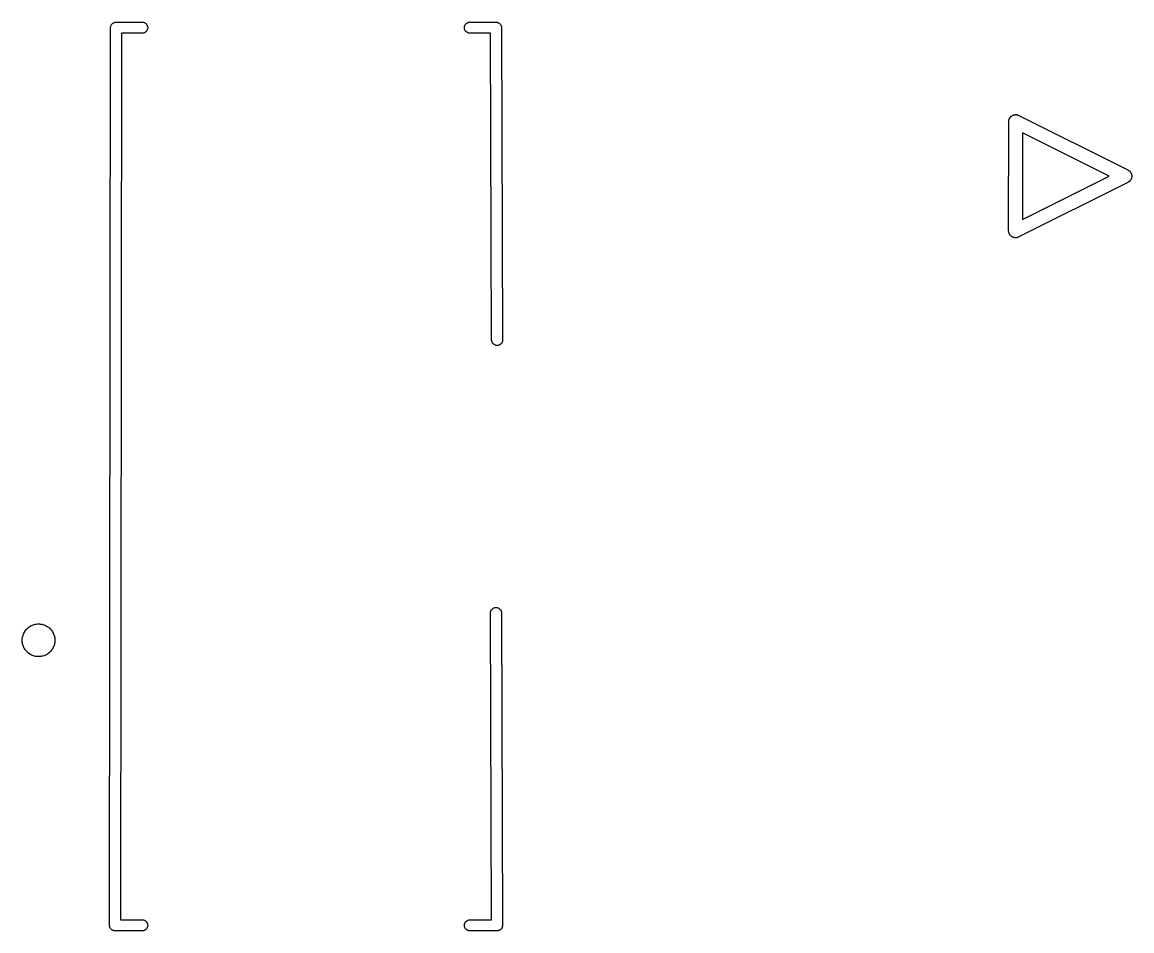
# Model space of a CAD drawing. Extents: x 52.4 to 149.4, y -66.8 to -27.6.
# Drawn here: x 113.4 to 123.56, y -65.91 to -57.59 of the extents above; entities that cross this region are included whole.
import ezdxf

# ---------------------------------------------------------------- set-up
doc = ezdxf.new("R2010")
doc.units = 0
doc.layers.add('BLACK', color=7, linetype='CONTINUOUS')

msp = doc.modelspace()

# ---------------------------------------------------------------- linework, layer by layer
at = {"layer": 'BLACK', "linetype": 'CONTINUOUS'}
for p, q in [((114.211, -57.6301), (114.212, -57.6258)), ((114.212, -57.6258), (114.214, -57.6208)), ((114.214, -57.6207), (114.216, -57.6165)), ((114.214, -57.6208), (114.214, -57.6207)), ((114.214, -57.6207), (114.214, -57.6207)), ((114.216, -57.6165), (114.218, -57.6121)), ((114.218, -57.612), (114.221, -57.6086)), ((114.218, -57.6121), (114.218, -57.612)), ((114.218, -57.6121), (114.218, -57.6121)), ((114.221, -57.6086), (114.224, -57.6045)), ((114.224, -57.6045), (114.225, -57.6045)), ((114.225, -57.6044), (114.228, -57.6017)), ((114.225, -57.6045), (114.225, -57.6044)), ((114.228, -57.6017), (114.232, -57.5982)), ((114.232, -57.5982), (114.236, -57.5962)), ((114.232, -57.5982), (114.232, -57.5982)), ((114.232, -57.5982), (114.232, -57.5982)), ((114.236, -57.5962), (114.241, -57.5936)), ((114.241, -57.5936), (114.245, -57.5923)), ((114.241, -57.5936), (114.241, -57.5936)), ((114.241, -57.5936), (114.241, -57.5936)), ((114.245, -57.5923), (114.25, -57.5907)), ((114.25, -57.5907), (114.254, -57.5903)), ((114.25, -57.5907), (114.25, -57.5907)), ((114.25, -57.5907), (114.25, -57.5907)), ((114.254, -57.5903), (114.258, -57.59)), ((114.258, -57.59), (114.26, -57.5898)), ((114.258, -57.59), (114.258, -57.59)), ((114.26, -57.5898), (114.262, -57.59)), ((114.262, -57.59), (114.502, -57.59)), ((114.502, -57.59), (114.51, -57.5907)), ((114.51, -57.5907), (114.519, -57.5936)), ((114.519, -57.5936), (114.528, -57.5982)), ((114.528, -57.5982), (114.536, -57.6045)), ((114.536, -57.6045), (114.542, -57.6121)), ((114.542, -57.6121), (114.546, -57.6208)), ((114.546, -57.6208), (114.549, -57.6302)), ((117.451, -57.6302), (117.454, -57.6208)), ((117.454, -57.6208), (117.458, -57.6121)), ((117.458, -57.6121), (117.464, -57.6045)), ((117.464, -57.6045), (117.472, -57.5982)), ((117.472, -57.5982), (117.481, -57.5936)), ((117.481, -57.5936), (117.49, -57.5907)), ((117.49, -57.5907), (117.498, -57.59)), ((117.498, -57.59), (117.737, -57.59)), ((117.737, -57.59), (117.74, -57.5898)), ((117.74, -57.5898), (117.742, -57.59)), ((117.742, -57.59), (117.742, -57.59)), ((117.742, -57.59), (117.745, -57.5903)), ((117.745, -57.5903), (117.75, -57.5907)), ((117.75, -57.5907), (117.75, -57.5907)), ((117.75, -57.5907), (117.75, -57.5907)), ((117.75, -57.5907), (117.755, -57.5922)), ((117.755, -57.5922), (117.759, -57.5935)), ((117.759, -57.5935), (117.759, -57.5936)), ((117.759, -57.5936), (117.759, -57.5936)), ((117.759, -57.5936), (117.764, -57.596)), ((117.764, -57.596), (117.768, -57.5981)), ((117.768, -57.5981), (117.768, -57.5982)), ((117.768, -57.5982), (117.768, -57.5982)), ((117.768, -57.5982), (117.772, -57.6015)), ((117.772, -57.6015), (117.775, -57.6044)), ((117.775, -57.6044), (117.775, -57.6044)), ((117.775, -57.6044), (117.776, -57.6045)), ((117.776, -57.6045), (117.779, -57.6084)), ((117.779, -57.6084), (117.782, -57.6119)), ((117.782, -57.6119), (117.782, -57.612)), ((117.782, -57.612), (117.782, -57.6121)), ((117.782, -57.6121), (117.784, -57.6165)), ((117.784, -57.6165), (117.786, -57.6206)), ((117.786, -57.6206), (117.786, -57.6207)), ((117.786, -57.6207), (117.786, -57.6208)), ((117.786, -57.6208), (117.788, -57.6255)), ((117.788, -57.6255), (117.789, -57.63)), ((114.2, -65.8575), (114.21, -57.6424)), ((114.21, -57.6358), (114.211, -57.6302)), ((114.21, -57.6375), (114.21, -57.6358)), ((114.21, -57.64), (114.21, -57.6375)), ((114.21, -57.6375), (114.21, -57.6375)), ((114.21, -57.6424), (114.21, -57.64)), ((114.211, -57.6302), (114.211, -57.6301)), ((114.211, -57.6302), (114.211, -57.6302)), ((114.31, -57.69), (114.3, -65.81)), ((114.502, -57.69), (114.31, -57.69)), ((114.51, -57.6893), (114.502, -57.69)), ((114.519, -57.6864), (114.51, -57.6893)), ((114.528, -57.6818), (114.519, -57.6864)), ((114.536, -57.6755), (114.528, -57.6818)), ((114.542, -57.6679), (114.536, -57.6755)), ((114.546, -57.6592), (114.542, -57.6679)), ((114.549, -57.6498), (114.546, -57.6592)), ((114.549, -57.6302), (114.55, -57.64)), ((114.55, -57.64), (114.549, -57.6498)), ((117.45, -57.64), (117.451, -57.6302)), ((117.451, -57.6498), (117.45, -57.64)), ((117.454, -57.6592), (117.451, -57.6498)), ((117.458, -57.6679), (117.454, -57.6592)), ((117.464, -57.6755), (117.458, -57.6679)), ((117.472, -57.6818), (117.464, -57.6755)), ((117.481, -57.6864), (117.472, -57.6818)), ((117.49, -57.6893), (117.481, -57.6864)), ((117.498, -57.69), (117.49, -57.6893)), ((117.69, -57.69), (117.498, -57.69)), ((117.7, -60.5026), (117.69, -57.69)), ((117.789, -57.63), (117.789, -57.6301)), ((117.789, -57.6301), (117.789, -57.6302)), ((117.789, -57.6302), (117.79, -57.6351)), ((117.79, -57.6351), (117.79, -57.6374)), ((117.79, -57.6374), (117.79, -57.6375)), ((117.79, -57.6375), (117.79, -57.64)), ((117.79, -57.64), (117.79, -57.6424)), ((117.79, -57.6424), (117.8, -60.5023)), ((122.468, -58.4446), (122.472, -58.4429)), ((122.472, -58.4429), (122.476, -58.441)), ((122.476, -58.441), (122.478, -58.4404)), ((122.478, -58.4404), (122.48, -58.4395)), ((122.48, -58.4395), (122.484, -58.4386)), ((122.484, -58.4386), (122.488, -58.4374)), ((122.488, -58.4374), (122.49, -58.4372)), ((122.49, -58.4372), (122.492, -58.4367)), ((122.492, -58.4367), (122.496, -58.4366)), ((122.496, -58.4366), (122.5, -58.4362)), ((122.5, -58.4362), (122.502, -58.4364)), ((122.502, -58.4364), (122.505, -58.4364)), ((122.505, -58.4364), (122.508, -58.437)), ((122.508, -58.437), (122.512, -58.4374)), ((122.512, -58.4374), (122.515, -58.4381)), ((122.515, -58.4381), (122.517, -58.4385)), ((122.517, -58.4385), (122.521, -58.4399)), ((122.521, -58.4399), (122.524, -58.441)), ((122.524, -58.441), (122.529, -58.4436)), ((122.436, -58.4955), (122.437, -58.4915)), ((122.437, -58.5009), (122.436, -58.4955)), ((122.436, -59.4992), (122.437, -58.5009)), ((122.437, -58.4876), (122.438, -58.4854)), ((122.437, -58.4915), (122.437, -58.4876)), ((122.438, -58.4831), (122.44, -58.4794)), ((122.438, -58.4854), (122.438, -58.4831)), ((122.44, -58.4794), (122.441, -58.4756)), ((122.441, -58.4756), (122.442, -58.4736)), ((122.442, -58.4736), (122.443, -58.4715)), ((122.443, -58.4715), (122.445, -58.4681)), ((122.445, -58.4681), (122.447, -58.4646)), ((122.447, -58.4646), (122.448, -58.4628)), ((122.448, -58.4628), (122.45, -58.4609)), ((122.45, -58.4609), (122.452, -58.458)), ((122.452, -58.458), (122.455, -58.4549)), ((122.455, -58.4549), (122.457, -58.4534)), ((122.457, -58.4534), (122.458, -58.4518)), ((122.458, -58.4518), (122.461, -58.4495)), ((122.461, -58.4495), (122.465, -58.4469)), ((122.465, -58.4469), (122.467, -58.4459)), ((122.467, -58.4459), (122.468, -58.4446)), ((122.529, -58.4436), (123.527, -58.9426)), ((123.358, -59), (122.563, -58.6027)), ((122.563, -58.6027), (122.563, -59.3973)), ((123.527, -58.9426), (123.532, -58.9446)), ((123.532, -58.9446), (123.535, -58.9472)), ((123.535, -58.9472), (123.539, -58.9496)), ((123.539, -58.9496), (123.54, -58.9508)), ((123.54, -58.9508), (123.542, -58.9518)), ((122.563, -59.3973), (123.358, -59)), ((123.535, -59.0528), (123.532, -59.0554)), ((123.539, -59.0504), (123.535, -59.0528)), ((123.54, -59.0492), (123.539, -59.0504)), ((123.542, -59.0482), (123.54, -59.0492)), ((123.542, -58.9518), (123.545, -58.9551)), ((123.545, -59.0449), (123.542, -59.0482)), ((123.545, -58.9551), (123.548, -58.9582)), ((123.548, -59.0418), (123.545, -59.0449)), ((123.548, -58.9582), (123.549, -58.9596)), ((123.549, -59.0404), (123.548, -59.0418)), ((123.549, -58.9596), (123.55, -58.9609)), ((123.55, -59.0391), (123.549, -59.0404)), ((123.55, -58.9609), (123.553, -58.9647)), ((123.553, -59.0353), (123.55, -59.0391)), ((123.553, -58.9647), (123.555, -58.9684)), ((123.555, -59.0316), (123.553, -59.0353)), ((123.555, -58.9684), (123.556, -58.97)), ((123.556, -59.03), (123.555, -59.0316)), ((123.556, -58.97), (123.557, -58.9715)), ((123.557, -59.0285), (123.556, -59.03)), ((123.557, -58.9715), (123.559, -58.9757)), ((123.559, -59.0243), (123.557, -59.0285)), ((123.559, -58.9757), (123.561, -58.9798)), ((123.561, -59.0202), (123.559, -59.0243)), ((123.561, -58.9798), (123.561, -58.9815)), ((123.561, -58.9815), (123.562, -58.9831)), ((123.562, -59.0169), (123.561, -59.0185)), ((123.561, -59.0185), (123.561, -59.0202)), ((123.562, -58.9831), (123.562, -58.9876)), ((123.562, -58.9876), (123.563, -58.992)), ((123.563, -59.008), (123.562, -59.0124)), ((123.562, -59.0124), (123.562, -59.0169)), ((123.563, -58.992), (123.563, -58.9938)), ((123.563, -58.9938), (123.564, -58.9955)), ((123.564, -59.0045), (123.563, -59.0062)), ((123.563, -59.0062), (123.563, -59.008)), ((123.564, -58.9955), (123.564, -59)), ((123.564, -59), (123.564, -59.0045)), ((123.527, -59.0574), (122.529, -59.5564)), ((123.532, -59.0554), (123.527, -59.0574)), ((122.436, -59.5045), (122.436, -59.4992)), ((122.437, -59.5085), (122.436, -59.5045)), ((122.437, -59.5124), (122.437, -59.5085)), ((122.438, -59.5146), (122.437, -59.5124)), ((122.438, -59.5169), (122.438, -59.5146)), ((122.44, -59.5206), (122.438, -59.5169)), ((122.441, -59.5244), (122.44, -59.5206)), ((122.442, -59.5264), (122.441, -59.5244)), ((122.443, -59.5285), (122.442, -59.5264)), ((122.445, -59.5319), (122.443, -59.5285)), ((122.447, -59.5354), (122.445, -59.5319)), ((122.448, -59.5372), (122.447, -59.5354)), ((122.45, -59.5391), (122.448, -59.5372)), ((122.452, -59.542), (122.45, -59.5391)), ((122.455, -59.5451), (122.452, -59.542)), ((122.457, -59.5466), (122.455, -59.5451)), ((122.458, -59.5482), (122.457, -59.5466)), ((122.461, -59.5505), (122.458, -59.5482)), ((122.465, -59.5531), (122.461, -59.5505)), ((122.467, -59.5541), (122.465, -59.5531)), ((122.468, -59.5554), (122.467, -59.5541)), ((122.472, -59.5571), (122.468, -59.5554)), ((122.476, -59.5589), (122.472, -59.5571)), ((122.478, -59.5596), (122.476, -59.5589)), ((122.48, -59.5605), (122.478, -59.5596)), ((122.484, -59.5614), (122.48, -59.5605)), ((122.521, -59.5601), (122.517, -59.5615)), ((122.524, -59.5589), (122.521, -59.5601)), ((122.529, -59.5564), (122.524, -59.5589)), ((122.488, -59.5626), (122.484, -59.5614)), ((122.49, -59.5628), (122.488, -59.5626)), ((122.492, -59.5633), (122.49, -59.5628)), ((122.496, -59.5634), (122.492, -59.5633)), ((122.5, -59.5638), (122.496, -59.5634)), ((122.502, -59.5636), (122.5, -59.5638)), ((122.505, -59.5636), (122.502, -59.5636)), ((122.508, -59.563), (122.505, -59.5636)), ((122.512, -59.5626), (122.508, -59.563)), ((122.515, -59.5619), (122.512, -59.5626)), ((122.517, -59.5615), (122.515, -59.5619)), ((117.701, -60.51), (117.7, -60.5026)), ((117.704, -60.5194), (117.701, -60.51)), ((117.708, -60.5281), (117.704, -60.5194)), ((117.715, -60.5356), (117.708, -60.5281)), ((117.722, -60.5419), (117.715, -60.5356)), ((117.731, -60.5465), (117.722, -60.5419)), ((117.74, -60.5493), (117.731, -60.5465)), ((117.75, -60.5502), (117.74, -60.5493)), ((117.76, -60.5492), (117.75, -60.5502)), ((117.769, -60.5463), (117.76, -60.5492)), ((117.778, -60.5417), (117.769, -60.5463)), ((117.786, -60.5354), (117.778, -60.5417)), ((117.792, -60.5278), (117.786, -60.5354)), ((117.796, -60.5191), (117.792, -60.5278)), ((117.799, -60.5096), (117.796, -60.5191)), ((117.8, -60.5023), (117.799, -60.5096)), ((117.69, -62.9977), (117.691, -62.9904)), ((117.7, -65.81), (117.69, -62.9977)), ((117.691, -62.9904), (117.694, -62.9809)), ((117.694, -62.9809), (117.698, -62.9722)), ((117.698, -62.9722), (117.704, -62.9646)), ((117.704, -62.9646), (117.712, -62.9583)), ((117.712, -62.9583), (117.721, -62.9537)), ((117.721, -62.9537), (117.73, -62.9508)), ((117.73, -62.9508), (117.74, -62.9498)), ((117.74, -62.9498), (117.75, -62.9507)), ((117.75, -62.9507), (117.759, -62.9535)), ((117.759, -62.9535), (117.768, -62.9581)), ((117.768, -62.9581), (117.775, -62.9644)), ((117.775, -62.9644), (117.782, -62.9719)), ((117.782, -62.9719), (117.786, -62.9806)), ((117.786, -62.9806), (117.789, -62.99)), ((117.789, -62.99), (117.79, -62.9974)), ((117.79, -62.9974), (117.8, -65.8575)), ((113.474, -63.1206), (113.483, -63.1159)), ((113.483, -63.1159), (113.484, -63.1153)), ((113.483, -63.1159), (113.483, -63.1159)), ((113.483, -63.1159), (113.483, -63.1159)), ((113.484, -63.1153), (113.493, -63.1119)), ((113.493, -63.1119), (113.501, -63.1084)), ((113.501, -63.1084), (113.51, -63.1055)), ((113.51, -63.1055), (113.512, -63.1051)), ((113.512, -63.1051), (113.521, -63.1034)), ((113.521, -63.1034), (113.529, -63.1016)), ((113.529, -63.1016), (113.539, -63.1005)), ((113.539, -63.1005), (113.541, -63.1004)), ((113.539, -63.1005), (113.539, -63.1005)), ((113.539, -63.1005), (113.539, -63.1005)), ((113.539, -63.1005), (113.539, -63.1005)), ((113.541, -63.1004), (113.55, -63.1005)), ((113.55, -63.1005), (113.559, -63.1004)), ((113.559, -63.1004), (113.568, -63.1013)), ((113.568, -63.1013), (113.568, -63.1013)), ((113.568, -63.1013), (113.568, -63.1013)), ((113.568, -63.1013), (113.568, -63.1013)), ((113.568, -63.1013), (113.57, -63.1014)), ((113.57, -63.1014), (113.579, -63.1032)), ((113.579, -63.1032), (113.588, -63.105)), ((113.588, -63.105), (113.597, -63.1077)), ((113.597, -63.1077), (113.597, -63.1077)), ((113.597, -63.1077), (113.598, -63.1081)), ((113.598, -63.1081), (113.607, -63.1116)), ((113.607, -63.1116), (113.615, -63.115)), ((113.615, -63.115), (113.624, -63.1195)), ((113.403, -63.2203), (113.405, -63.2114)), ((113.405, -63.2114), (113.408, -63.2021)), ((113.408, -63.2007), (113.412, -63.1924)), ((113.408, -63.202), (113.408, -63.2007)), ((113.408, -63.2021), (113.408, -63.202)), ((113.408, -63.202), (113.408, -63.202)), ((113.412, -63.1924), (113.415, -63.184)), ((113.415, -63.184), (113.42, -63.1754)), ((113.42, -63.1754), (113.421, -63.1742)), ((113.421, -63.1742), (113.426, -63.1667)), ((113.426, -63.1667), (113.431, -63.1591)), ((113.431, -63.1591), (113.437, -63.1516)), ((113.437, -63.1516), (113.438, -63.1505)), ((113.437, -63.1516), (113.437, -63.1516)), ((113.437, -63.1516), (113.437, -63.1516)), ((113.438, -63.1505), (113.444, -63.1442)), ((113.444, -63.1442), (113.451, -63.1377)), ((113.451, -63.1377), (113.458, -63.1315)), ((113.458, -63.1315), (113.459, -63.1306)), ((113.458, -63.1315), (113.458, -63.1315)), ((113.458, -63.1315), (113.458, -63.1315)), ((113.459, -63.1306), (113.467, -63.1257)), ((113.467, -63.1257), (113.474, -63.1206)), ((113.624, -63.1195), (113.624, -63.1195)), ((113.624, -63.1195), (113.624, -63.1195)), ((113.624, -63.1195), (113.625, -63.1202)), ((113.625, -63.1202), (113.632, -63.1252)), ((113.632, -63.1252), (113.64, -63.1302)), ((113.64, -63.1302), (113.648, -63.1363)), ((113.648, -63.1363), (113.649, -63.1372)), ((113.649, -63.1372), (113.655, -63.1437)), ((113.655, -63.1437), (113.662, -63.15)), ((113.662, -63.15), (113.668, -63.1575)), ((113.668, -63.1575), (113.668, -63.1575)), ((113.668, -63.1575), (113.668, -63.1575)), ((113.668, -63.1575), (113.669, -63.1585)), ((113.669, -63.1585), (113.674, -63.1661)), ((113.674, -63.1661), (113.679, -63.1736)), ((113.679, -63.1736), (113.684, -63.1821)), ((113.684, -63.1821), (113.684, -63.1834)), ((113.684, -63.1834), (113.688, -63.1917)), ((113.688, -63.1917), (113.691, -63.2001)), ((113.691, -63.2001), (113.694, -63.2094)), ((113.694, -63.2094), (113.695, -63.2107)), ((113.695, -63.2107), (113.696, -63.2195)), ((113.696, -63.2195), (113.698, -63.2285)), ((113.4, -63.2402), (113.401, -63.2305)), ((113.4, -63.2403), (113.4, -63.2402)), ((113.4, -63.25), (113.4, -63.2403)), ((113.4, -63.2597), (113.4, -63.25)), ((113.4, -63.2598), (113.4, -63.2597)), ((113.4, -63.2605), (113.4, -63.2598)), ((113.4, -63.2598), (113.4, -63.2598)), ((113.4, -63.2598), (113.4, -63.2598)), ((113.401, -63.2618), (113.4, -63.2605)), ((113.401, -63.2305), (113.402, -63.2291)), ((113.401, -63.2305), (113.401, -63.2305)), ((113.401, -63.2305), (113.401, -63.2305)), ((113.401, -63.2659), (113.401, -63.2618)), ((113.401, -63.2696), (113.401, -63.2659)), ((113.402, -63.2699), (113.401, -63.2696)), ((113.402, -63.2291), (113.403, -63.2203)), ((113.402, -63.2715), (113.402, -63.2699)), ((113.404, -63.2805), (113.402, -63.2715)), ((113.405, -63.2893), (113.404, -63.2805)), ((113.406, -63.2906), (113.405, -63.2893)), ((113.409, -63.2999), (113.406, -63.2906)), ((113.406, -63.2906), (113.406, -63.2906)), ((113.406, -63.2906), (113.406, -63.2906)), ((113.412, -63.3082), (113.409, -63.2999)), ((113.416, -63.3166), (113.412, -63.3082)), ((113.416, -63.3179), (113.416, -63.3166)), ((113.421, -63.3264), (113.416, -63.3179)), ((113.416, -63.3179), (113.416, -63.3179)), ((113.416, -63.3179), (113.416, -63.3179)), ((113.685, -63.316), (113.68, -63.3246)), ((113.688, -63.3076), (113.685, -63.316)), ((113.692, -63.2993), (113.688, -63.3076)), ((113.695, -63.2886), (113.692, -63.298)), ((113.692, -63.298), (113.692, -63.2993)), ((113.697, -63.2797), (113.695, -63.2886)), ((113.698, -63.2709), (113.697, -63.2797)), ((113.698, -63.2285), (113.698, -63.2301)), ((113.698, -63.2301), (113.699, -63.2304)), ((113.699, -63.2695), (113.698, -63.2709)), ((113.699, -63.2304), (113.699, -63.2341)), ((113.699, -63.2341), (113.699, -63.2382)), ((113.699, -63.2382), (113.7, -63.2395)), ((113.7, -63.2598), (113.699, -63.2695)), ((113.699, -63.2695), (113.699, -63.2695)), ((113.699, -63.2695), (113.699, -63.2695)), ((113.7, -63.2395), (113.7, -63.2402)), ((113.7, -63.2402), (113.7, -63.2402)), ((113.7, -63.2402), (113.7, -63.2402)), ((113.7, -63.2402), (113.7, -63.2403)), ((113.7, -63.2403), (113.7, -63.25)), ((113.7, -63.25), (113.7, -63.2597)), ((113.7, -63.2597), (113.7, -63.2598)), ((113.426, -63.3339), (113.421, -63.3264)), ((113.431, -63.3414), (113.426, -63.3339)), ((113.432, -63.3425), (113.431, -63.3414)), ((113.438, -63.35), (113.432, -63.3425)), ((113.432, -63.3425), (113.432, -63.3425)), ((113.432, -63.3425), (113.432, -63.3425)), ((113.445, -63.3563), (113.438, -63.35)), ((113.451, -63.3628), (113.445, -63.3563)), ((113.452, -63.3637), (113.451, -63.3628)), ((113.46, -63.3698), (113.452, -63.3637)), ((113.468, -63.3748), (113.46, -63.3698)), ((113.475, -63.3798), (113.468, -63.3748)), ((113.476, -63.3805), (113.475, -63.3798)), ((113.485, -63.385), (113.476, -63.3805)), ((113.476, -63.3805), (113.476, -63.3805)), ((113.476, -63.3805), (113.476, -63.3805)), ((113.493, -63.3884), (113.485, -63.385)), ((113.502, -63.3919), (113.493, -63.3884)), ((113.503, -63.3923), (113.502, -63.3919)), ((113.512, -63.395), (113.503, -63.3923)), ((113.503, -63.3923), (113.503, -63.3923)), ((113.503, -63.3923), (113.503, -63.3923)), ((113.521, -63.3968), (113.512, -63.395)), ((113.53, -63.3986), (113.521, -63.3968)), ((113.532, -63.3987), (113.53, -63.3986)), ((113.541, -63.3996), (113.532, -63.3987)), ((113.532, -63.3987), (113.532, -63.3987)), ((113.532, -63.3987), (113.532, -63.3987)), ((113.532, -63.3987), (113.532, -63.3987)), ((113.55, -63.3995), (113.541, -63.3996)), ((113.559, -63.3996), (113.55, -63.3995)), ((113.561, -63.3995), (113.559, -63.3996)), ((113.571, -63.3984), (113.561, -63.3995)), ((113.561, -63.3995), (113.561, -63.3995)), ((113.561, -63.3995), (113.561, -63.3995)), ((113.561, -63.3995), (113.561, -63.3995)), ((113.579, -63.3966), (113.571, -63.3984)), ((113.588, -63.3949), (113.579, -63.3966)), ((113.59, -63.3945), (113.588, -63.3949)), ((113.599, -63.3916), (113.59, -63.3945)), ((113.59, -63.3945), (113.59, -63.3945)), ((113.59, -63.3945), (113.59, -63.3945)), ((113.607, -63.3881), (113.599, -63.3916)), ((113.616, -63.3847), (113.607, -63.3881)), ((113.617, -63.3841), (113.616, -63.3847)), ((113.626, -63.3794), (113.617, -63.3841)), ((113.617, -63.3841), (113.617, -63.3841)), ((113.617, -63.3841), (113.617, -63.3841)), ((113.633, -63.3743), (113.626, -63.3794)), ((113.641, -63.3694), (113.633, -63.3743)), ((113.642, -63.3685), (113.641, -63.3694)), ((113.649, -63.3623), (113.642, -63.3685)), ((113.656, -63.3558), (113.649, -63.3623)), ((113.662, -63.3495), (113.656, -63.3558)), ((113.663, -63.3484), (113.662, -63.3495)), ((113.669, -63.3409), (113.663, -63.3484)), ((113.674, -63.3333), (113.669, -63.3409)), ((113.679, -63.3258), (113.674, -63.3333)), ((113.68, -63.3246), (113.679, -63.3258)), ((113.68, -63.3246), (113.68, -63.3246)), ((113.68, -63.3246), (113.68, -63.3246)), ((114.2, -65.86), (114.2, -65.8575)), ((114.2, -65.8656), (114.2, -65.86)), ((114.3, -65.81), (114.502, -65.81)), ((114.502, -65.81), (114.51, -65.8107)), ((114.51, -65.8107), (114.519, -65.8136)), ((114.519, -65.8136), (114.528, -65.8182)), ((114.528, -65.8182), (114.536, -65.8245)), ((114.536, -65.8245), (114.542, -65.8321)), ((114.542, -65.8321), (114.546, -65.8408)), ((114.546, -65.8408), (114.549, -65.8502)), ((114.549, -65.8502), (114.55, -65.86)), ((114.55, -65.86), (114.549, -65.8698)), ((117.45, -65.86), (117.451, -65.8502)), ((117.451, -65.8698), (117.45, -65.86)), ((117.451, -65.8502), (117.454, -65.8408)), ((117.454, -65.8408), (117.458, -65.8321)), ((117.458, -65.8321), (117.464, -65.8245)), ((117.464, -65.8245), (117.472, -65.8182)), ((117.472, -65.8182), (117.481, -65.8136)), ((117.481, -65.8136), (117.49, -65.8107)), ((117.49, -65.8107), (117.498, -65.81)), ((117.498, -65.81), (117.7, -65.81)), ((117.8, -65.8575), (117.8, -65.86)), ((117.8, -65.86), (117.8, -65.865)), ((114.201, -65.8697), (114.2, -65.8656)), ((114.201, -65.8698), (114.201, -65.8697)), ((114.202, -65.875), (114.201, -65.8698)), ((114.201, -65.8698), (114.201, -65.8698)), ((114.204, -65.8792), (114.202, -65.875)), ((114.206, -65.8841), (114.204, -65.8792)), ((114.204, -65.8792), (114.204, -65.8792)), ((114.204, -65.8792), (114.204, -65.8792)), ((114.208, -65.8879), (114.206, -65.8841)), ((114.212, -65.8921), (114.208, -65.8879)), ((114.208, -65.8879), (114.208, -65.8879)), ((114.208, -65.8879), (114.208, -65.8879)), ((114.214, -65.8955), (114.212, -65.8921)), ((114.219, -65.8989), (114.214, -65.8955)), ((114.214, -65.8955), (114.214, -65.8955)), ((114.214, -65.8955), (114.214, -65.8955)), ((114.222, -65.9017), (114.219, -65.8989)), ((114.222, -65.9018), (114.222, -65.9017)), ((114.227, -65.9043), (114.222, -65.9018)), ((114.222, -65.9018), (114.222, -65.9018)), ((114.231, -65.9064), (114.227, -65.9043)), ((114.236, -65.908), (114.231, -65.9064)), ((114.231, -65.9064), (114.231, -65.9064)), ((114.231, -65.9064), (114.231, -65.9064)), ((114.24, -65.9093), (114.236, -65.908)), ((114.246, -65.9098), (114.24, -65.9093)), ((114.24, -65.9093), (114.24, -65.9093)), ((114.24, -65.9093), (114.24, -65.9093)), ((114.25, -65.9102), (114.246, -65.9098)), ((114.252, -65.91), (114.25, -65.9102)), ((114.502, -65.91), (114.252, -65.91)), ((114.51, -65.9093), (114.502, -65.91)), ((114.519, -65.9064), (114.51, -65.9093)), ((114.528, -65.9018), (114.519, -65.9064)), ((114.536, -65.8955), (114.528, -65.9018)), ((114.542, -65.8879), (114.536, -65.8955)), ((114.546, -65.8792), (114.542, -65.8879)), ((114.549, -65.8698), (114.546, -65.8792)), ((117.454, -65.8792), (117.451, -65.8698)), ((117.458, -65.8879), (117.454, -65.8792)), ((117.464, -65.8955), (117.458, -65.8879)), ((117.472, -65.9018), (117.464, -65.8955)), ((117.481, -65.9064), (117.472, -65.9018)), ((117.49, -65.9093), (117.481, -65.9064)), ((117.498, -65.91), (117.49, -65.9093)), ((117.748, -65.91), (117.498, -65.91)), ((117.75, -65.9102), (117.748, -65.91)), ((117.755, -65.9098), (117.75, -65.9102)), ((117.76, -65.9093), (117.755, -65.9098)), ((117.764, -65.9079), (117.76, -65.9092)), ((117.76, -65.9092), (117.76, -65.9092)), ((117.76, -65.9092), (117.76, -65.9093)), ((117.769, -65.9064), (117.764, -65.9079)), ((117.773, -65.9042), (117.769, -65.9063)), ((117.769, -65.9063), (117.769, -65.9064)), ((117.769, -65.9064), (117.769, -65.9064)), ((117.778, -65.9018), (117.773, -65.9042)), ((117.782, -65.8988), (117.778, -65.9017)), ((117.778, -65.9017), (117.778, -65.9017)), ((117.778, -65.9017), (117.778, -65.9018)), ((117.786, -65.8955), (117.782, -65.8988)), ((117.789, -65.8919), (117.786, -65.8954)), ((117.786, -65.8954), (117.786, -65.8955)), ((117.786, -65.8955), (117.786, -65.8955)), ((117.792, -65.8879), (117.789, -65.8919)), ((117.794, -65.8837), (117.792, -65.8878)), ((117.792, -65.8878), (117.792, -65.8878)), ((117.792, -65.8878), (117.792, -65.8879)), ((117.796, -65.8792), (117.794, -65.8837)), ((117.798, -65.8747), (117.796, -65.8791)), ((117.796, -65.8791), (117.796, -65.8791)), ((117.796, -65.8791), (117.796, -65.8792)), ((117.799, -65.8698), (117.798, -65.8747)), ((117.8, -65.865), (117.799, -65.8696)), ((117.799, -65.8696), (117.799, -65.8697)), ((117.799, -65.8697), (117.799, -65.8698))]:
    msp.add_line(p, q, dxfattribs=at)

doc.saveas('drawing.dxf')
